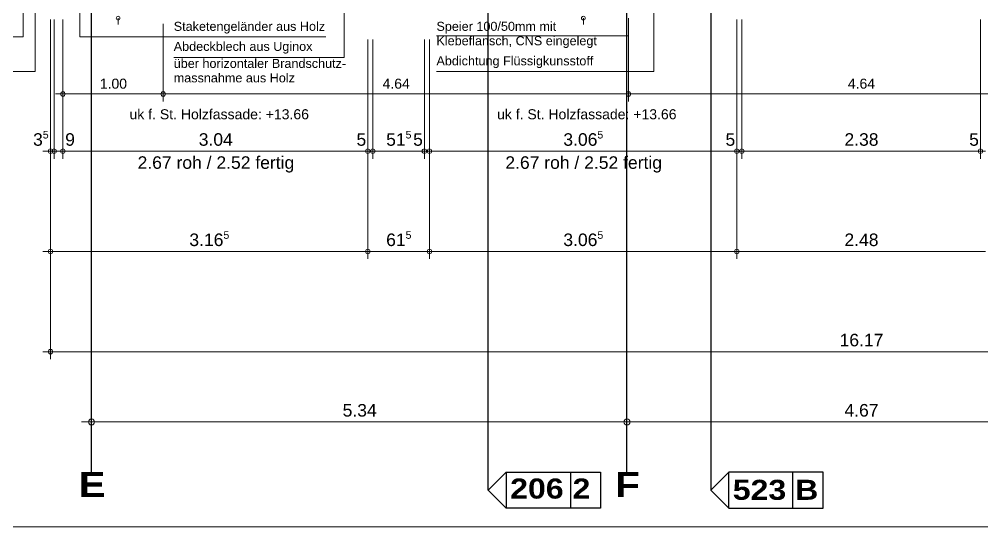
# Model space of a CAD drawing. Header units: metres. Extents: x 0.003 to 0.843, y 0.003 to 0.597.
# Drawn here: x 0.3104 to 0.5024, y 0.003 to 0.1042 of the extents above; entities that cross this region are included whole.
import ezdxf

# ---------------------------------------------------------------- set-up
doc = ezdxf.new("R2010")
doc.units = ezdxf.units.M
for name, pattern in [('AUSGEZOGEN', [0]), ('LINIE_23', [0.0079, 0.004, -0.0013, 0, -0.0013, 0, -0.0013]), ('RAND', [44.45, 12.7, -6.35, 12.7, -6.35, 0, -6.35]), ('STRICHPUNKT', [25.4, 12.7, -6.35, 0, -6.35])]:
    doc.linetypes.add(name, pattern=pattern)
for name, color, linetype, lineweight in [('Bauachsen grob', 7, 'RAND', 13), ('Detailmasse', 7, 'AUSGEZOGEN', 13), ('Plankopf', 7, 'AUSGEZOGEN', 13), ('Schnittbegrenzung', 7, 'AUSGEZOGEN', 13), ('Text Koten', 7, 'AUSGEZOGEN', 25), ('Text Werkplan Ausfuehrung', 7, 'AUSGEZOGEN', 25), ('Vorprojektmasse', 7, 'AUSGEZOGEN', 13), ('Werkplan- Ausfuehrungsmasse', 7, 'AUSGEZOGEN', 13)]:
    doc.layers.add(name, color=color, linetype=linetype, lineweight=lineweight)
doc.styles.add('ARIAL', font='ARIAL.TTF')
doc.styles.add('Arial Black', font='Arial Black')

msp = doc.modelspace()

# ---------------------------------------------------------------- linework, layer by layer
at = {"layer": 'Bauachsen grob', "color": 32, "linetype": 'LINIE_23', "lineweight": 25, "true_color": 0xc36e14}
for p, q in [((0.32486, 0.0139), (0.32486, 0.581)), ((0.43166, 0.0139), (0.43166, 0.581))]:
    msp.add_line(p, q, dxfattribs=at)
at = {"layer": 'Detailmasse', "color": 240, "linetype": 'AUSGEZOGEN', "lineweight": 13}
for p, q in [((0.33016, 0.10442), (0.33016, 0.10317)), ((0.42296, 0.10442), (0.42296, 0.10317)), ((0.31916, 0.0893), (0.31916, 0.1033)), ((0.31916, 0.0893), (0.31916, 0.0908)), ((0.33916, 0.0893), (0.33916, 0.0908)), ((0.43196, 0.0893), (0.43196, 0.0908)), ((0.31916, 0.0893), (0.31766, 0.0893)), ((0.31916, 0.0893), (0.31916, 0.0878)), ((0.33916, 0.0893), (0.33916, 0.0878)), ((0.33916, 0.0893), (0.43196, 0.0893)), ((0.43196, 0.0893), (0.43196, 0.0878)), ((0.43196, 0.0893), (0.52476, 0.0893))]:
    msp.add_line(p, q, dxfattribs=at)
for points in [[(0.33916, 0.0893), (0.33916, 0.09), (0.33916, 0.09), (0.33916, 0.09), (0.33916, 0.09), (0.33916, 0.09), (0.33916, 0.09), (0.33916, 0.09), (0.33916, 0.09), (0.33916, 0.1033)], [(0.43196, 0.0893), (0.43196, 0.09), (0.43196, 0.09), (0.43196, 0.09), (0.43196, 0.09), (0.43196, 0.09), (0.43196, 0.09), (0.43196, 0.1033)], [(0.31916, 0.0893), (0.32226, 0.0893), (0.32226, 0.0893), (0.33916, 0.0893)]]:
    msp.add_lwpolyline(points, dxfattribs=at)
for centre, radius in [((0.33016, 0.10442), 0.000375), ((0.42296, 0.10442), 0.000375), ((0.31916, 0.0893), 0.00045), ((0.33916, 0.0893), 0.00045), ((0.43196, 0.0893), 0.00045)]:
    msp.add_circle(centre, radius, dxfattribs=at)
at = {"layer": 'Plankopf', "color": 7, "linetype": 'AUSGEZOGEN', "lineweight": 13}
msp.add_line((0.003, 0.003), (0.843, 0.003), dxfattribs=at)
at = {"layer": 'Schnittbegrenzung', "color": 14, "linetype": 'STRICHPUNKT', "lineweight": 25, "true_color": 0xb20000}
msp.add_line((0.44836, 0.2561), (0.44836, 0.0103), dxfattribs=at)
at = {"layer": 'Schnittbegrenzung', "color": 27, "linetype": 'STRICHPUNKT', "lineweight": 25, "true_color": 0x825028}
msp.add_line((0.40396, 0.0103), (0.40396, 0.2262), dxfattribs=at)
at = {"layer": 'Schnittbegrenzung', "color": 27, "linetype": 'AUSGEZOGEN', "lineweight": 25, "true_color": 0x825028}
for p, q in [((0.40396, 0.0103), (0.40756, 0.0139)), ((0.40756, 0.0139), (0.4264, 0.0139)), ((0.40756, 0.0139), (0.4264, 0.0139)), ((0.40756, 0.0139), (0.40756, 0.0067)), ((0.4204, 0.0139), (0.4204, 0.0067)), ((0.4264, 0.0139), (0.4264, 0.0067)), ((0.40756, 0.0067), (0.40396, 0.0103)), ((0.4264, 0.0067), (0.40756, 0.0067))]:
    msp.add_line(p, q, dxfattribs=at)
at = {"layer": 'Schnittbegrenzung', "color": 14, "linetype": 'AUSGEZOGEN', "lineweight": 25, "true_color": 0xb20000}
for p, q in [((0.45196, 0.0139), (0.44836, 0.0103)), ((0.45196, 0.0067), (0.45196, 0.0139)), ((0.4708, 0.0139), (0.45196, 0.0139)), ((0.46476, 0.0067), (0.46476, 0.0139)), ((0.4708, 0.0067), (0.4708, 0.0139)), ((0.44836, 0.0103), (0.45196, 0.0067)), ((0.45196, 0.0067), (0.4708, 0.0067)), ((0.45196, 0.0067), (0.4708, 0.0067))]:
    msp.add_line(p, q, dxfattribs=at)
at = {"layer": 'Text Werkplan Ausfuehrung', "color": 240, "linetype": 'AUSGEZOGEN', "lineweight": 13}
for p, q in [((0.31126, 0.10069), (0.31126, 0.15)), ((0.43196, 0.10089), (0.43196, 0.10442)), ((0.27315, 0.10069), (0.31126, 0.10069)), ((0.39366, 0.10089), (0.43196, 0.10089))]:
    msp.add_line(p, q, dxfattribs=at)
at = {"layer": 'Text Werkplan Ausfuehrung', "color": 8, "linetype": 'AUSGEZOGEN', "lineweight": 13, "true_color": 0x737373}
for p, q in [((0.31362, 0.09381), (0.31362, 0.14547)), ((0.27357, 0.09381), (0.31362, 0.09381))]:
    msp.add_line(p, q, dxfattribs=at)
at = {"layer": 'Text Werkplan Ausfuehrung', "color": 7, "linetype": 'AUSGEZOGEN', "lineweight": 13}
for p, q in [((0.32256, 0.10069), (0.32256, 0.11375)), ((0.37526, 0.09659), (0.37526, 0.11016)), ((0.37162, 0.10069), (0.32256, 0.10069)), ((0.34126, 0.09659), (0.37526, 0.09659))]:
    msp.add_line(p, q, dxfattribs=at)
at = {"layer": 'Text Werkplan Ausfuehrung', "color": 11, "linetype": 'AUSGEZOGEN', "lineweight": 13, "true_color": 0xff8c8c}
for p, q in [((0.43702, 0.09381), (0.43702, 0.1119)), ((0.39366, 0.09381), (0.43702, 0.09381))]:
    msp.add_line(p, q, dxfattribs=at)
at = {"layer": 'Vorprojektmasse', "color": 32, "linetype": 'AUSGEZOGEN', "lineweight": 13, "true_color": 0xc36e14}
for p, q in [((0.32486, 0.0239), (0.32486, 0.0259)), ((0.43166, 0.0239), (0.43166, 0.0259)), ((0.32486, 0.0239), (0.32286, 0.0239)), ((0.32486, 0.0239), (0.32486, 0.0219)), ((0.43166, 0.0239), (0.43166, 0.0219)), ((0.43166, 0.0239), (0.52506, 0.0239))]:
    msp.add_line(p, q, dxfattribs=at)
msp.add_lwpolyline([(0.32486, 0.0239), (0.36055, 0.0239), (0.36055, 0.0239), (0.43166, 0.0239)], dxfattribs=at)
for centre in [(0.32486, 0.0239), (0.43166, 0.0239)]:
    msp.add_circle(centre, 0.0006, dxfattribs=at)
at = {"layer": 'Werkplan- Ausfuehrungsmasse', "color": 7, "linetype": 'AUSGEZOGEN', "lineweight": 13}
for p, q in [((0.31668, 0.0779), (0.31668, 0.0794)), ((0.3174, 0.0779), (0.3174, 0.0794)), ((0.31916, 0.0779), (0.31916, 0.0794)), ((0.37996, 0.0779), (0.37996, 0.0794)), ((0.38096, 0.0779), (0.38096, 0.0794)), ((0.39126, 0.0779), (0.39126, 0.0794)), ((0.39226, 0.0779), (0.39226, 0.0794)), ((0.45356, 0.0779), (0.45356, 0.0794)), ((0.45456, 0.0779), (0.45456, 0.0794)), ((0.50216, 0.0779), (0.50216, 0.0794)), ((0.31668, 0.0779), (0.31518, 0.0779)), ((0.31668, 0.0579), (0.31668, 0.0779)), ((0.31668, 0.0779), (0.31668, 0.0764)), ((0.31668, 0.0779), (0.3174, 0.0779)), ((0.3174, 0.0779), (0.3174, 0.0764)), ((0.3174, 0.0779), (0.31916, 0.0779)), ((0.31916, 0.0779), (0.31916, 0.0764)), ((0.37996, 0.0779), (0.37996, 0.0764)), ((0.37996, 0.0779), (0.38096, 0.0779)), ((0.38096, 0.0779), (0.38096, 0.0764)), ((0.38096, 0.0779), (0.39126, 0.0779)), ((0.39126, 0.0779), (0.39126, 0.0764)), ((0.39126, 0.0779), (0.39226, 0.0779)), ((0.39226, 0.0779), (0.39226, 0.0764)), ((0.39226, 0.0779), (0.45356, 0.0779)), ((0.45356, 0.0779), (0.45356, 0.0764)), ((0.45356, 0.0779), (0.45456, 0.0779)), ((0.45456, 0.0779), (0.45456, 0.0764)), ((0.45456, 0.0779), (0.50216, 0.0779)), ((0.50216, 0.0779), (0.50216, 0.0764)), ((0.50216, 0.0779), (0.50316, 0.0779)), ((0.31668, 0.0579), (0.31518, 0.0579)), ((0.31668, 0.0579), (0.31668, 0.0594)), ((0.31668, 0.0579), (0.31668, 0.0564)), ((0.31668, 0.0379), (0.31668, 0.0579)), ((0.37996, 0.0579), (0.37996, 0.0594)), ((0.37996, 0.0579), (0.37996, 0.0564)), ((0.37996, 0.0579), (0.39226, 0.0579)), ((0.39226, 0.0579), (0.39226, 0.0594)), ((0.39226, 0.0579), (0.39226, 0.0564)), ((0.39226, 0.0579), (0.45356, 0.0579)), ((0.45356, 0.0579), (0.45356, 0.0594)), ((0.45356, 0.0579), (0.45356, 0.0564)), ((0.45356, 0.0579), (0.50316, 0.0579)), ((0.31668, 0.0379), (0.31668, 0.0394)), ((0.31668, 0.0379), (0.31518, 0.0379)), ((0.31668, 0.0379), (0.31668, 0.0364))]:
    msp.add_line(p, q, dxfattribs=at)
for points in [[(0.31668, 0.0779), (0.31668, 0.07843), (0.31668, 0.07843), (0.31668, 0.07856), (0.31668, 0.07856), (0.31668, 0.07858), (0.31668, 0.07858), (0.31668, 0.07859), (0.31668, 0.07859), (0.31668, 0.07866), (0.31668, 0.07866), (0.31668, 0.07866), (0.31668, 0.07866), (0.31668, 0.07867), (0.31668, 0.07867), (0.31668, 0.07867), (0.31668, 0.07867), (0.31668, 0.07867), (0.31668, 0.07867), (0.31668, 0.07867), (0.31668, 0.07867), (0.31668, 0.07867), (0.31668, 0.07867), (0.31668, 0.07867), (0.31668, 0.07867), (0.31668, 0.07867), (0.31668, 0.07867), (0.31668, 0.07867), (0.31668, 0.07867), (0.31668, 0.07867), (0.31668, 0.07867), (0.31668, 0.07867), (0.31668, 0.07867), (0.31668, 0.07867), (0.31668, 0.07867), (0.31668, 0.07867), (0.31668, 0.07867), (0.31668, 0.07867), (0.31668, 0.07867), (0.31668, 0.10414)], [(0.3174, 0.0779), (0.3174, 0.07838), (0.3174, 0.07838), (0.3174, 0.07854), (0.3174, 0.07854), (0.3174, 0.07857), (0.3174, 0.07857), (0.3174, 0.07857), (0.3174, 0.07857), (0.3174, 0.07865), (0.3174, 0.07865), (0.3174, 0.07866), (0.3174, 0.07866), (0.3174, 0.07866), (0.3174, 0.07866), (0.3174, 0.07867), (0.3174, 0.07867), (0.3174, 0.07867), (0.3174, 0.07867), (0.3174, 0.07867), (0.3174, 0.07867), (0.3174, 0.07867), (0.3174, 0.07867), (0.3174, 0.07867), (0.3174, 0.07867), (0.3174, 0.07867), (0.3174, 0.07867), (0.3174, 0.07867), (0.3174, 0.07867), (0.3174, 0.07867), (0.3174, 0.07867), (0.3174, 0.07867), (0.3174, 0.07867), (0.3174, 0.07867), (0.3174, 0.07867), (0.3174, 0.07867), (0.3174, 0.07867), (0.3174, 0.07867), (0.3174, 0.07867), (0.3174, 0.10414)], [(0.31916, 0.0779), (0.31916, 0.07827), (0.31916, 0.07827), (0.31916, 0.07849), (0.31916, 0.07849), (0.31916, 0.07852), (0.31916, 0.07852), (0.31916, 0.07854), (0.31916, 0.07854), (0.31916, 0.07864), (0.31916, 0.07864), (0.31916, 0.07866), (0.31916, 0.07866), (0.31916, 0.07866), (0.31916, 0.07866), (0.31916, 0.07867), (0.31916, 0.07867), (0.31916, 0.07867), (0.31916, 0.07867), (0.31916, 0.07867), (0.31916, 0.07867), (0.31916, 0.07867), (0.31916, 0.07867), (0.31916, 0.07867), (0.31916, 0.07867), (0.31916, 0.07867), (0.31916, 0.07867), (0.31916, 0.07867), (0.31916, 0.07867), (0.31916, 0.07867), (0.31916, 0.07867), (0.31916, 0.07867), (0.31916, 0.07867), (0.31916, 0.07867), (0.31916, 0.07867), (0.31916, 0.07867), (0.31916, 0.07867), (0.31916, 0.07867), (0.31916, 0.07867), (0.31916, 0.10414)], [(0.45356, 0.0779), (0.45356, 0.07854), (0.45356, 0.07854), (0.45356, 0.07856), (0.45356, 0.07856), (0.45356, 0.07859), (0.45356, 0.07859), (0.45356, 0.07859), (0.45356, 0.07859), (0.45356, 0.0786), (0.45356, 0.0786), (0.45356, 0.07861), (0.45356, 0.07861), (0.45356, 0.07867), (0.45356, 0.07867), (0.45356, 0.07867), (0.45356, 0.07867), (0.45356, 0.07867), (0.45356, 0.07867), (0.45356, 0.10414)], [(0.45456, 0.0779), (0.45456, 0.07854), (0.45456, 0.07854), (0.45456, 0.07856), (0.45456, 0.07856), (0.45456, 0.07859), (0.45456, 0.07859), (0.45456, 0.07859), (0.45456, 0.07859), (0.45456, 0.0786), (0.45456, 0.0786), (0.45456, 0.07861), (0.45456, 0.07861), (0.45456, 0.07867), (0.45456, 0.07867), (0.45456, 0.07867), (0.45456, 0.07867), (0.45456, 0.07867), (0.45456, 0.07867), (0.45456, 0.10414)], [(0.50216, 0.0779), (0.50216, 0.07856), (0.50216, 0.07856), (0.50216, 0.07856), (0.50216, 0.07856), (0.50216, 0.07857), (0.50216, 0.07857), (0.50216, 0.07858), (0.50216, 0.07858), (0.50216, 0.07867), (0.50216, 0.07867), (0.50216, 0.07867), (0.50216, 0.07867), (0.50216, 0.07867), (0.50216, 0.07867), (0.50216, 0.10414)], [(0.37996, 0.0779), (0.37996, 0.07854), (0.37996, 0.07854), (0.37996, 0.0786), (0.37996, 0.0786), (0.37996, 0.07861), (0.37996, 0.07861), (0.37996, 0.07862), (0.37996, 0.07862), (0.37996, 0.07863), (0.37996, 0.07863), (0.37996, 0.07863), (0.37996, 0.07863), (0.37996, 0.07864), (0.37996, 0.07864), (0.37996, 0.07864), (0.37996, 0.07864), (0.37996, 0.07867), (0.37996, 0.07867), (0.37996, 0.07867), (0.37996, 0.07867), (0.37996, 0.07867), (0.37996, 0.07867), (0.37996, 0.07867), (0.37996, 0.07867), (0.37996, 0.07867), (0.37996, 0.07867), (0.37996, 0.10014)], [(0.38096, 0.0779), (0.38096, 0.07854), (0.38096, 0.07854), (0.38096, 0.0786), (0.38096, 0.0786), (0.38096, 0.07861), (0.38096, 0.07861), (0.38096, 0.07862), (0.38096, 0.07862), (0.38096, 0.07863), (0.38096, 0.07863), (0.38096, 0.07863), (0.38096, 0.07863), (0.38096, 0.07864), (0.38096, 0.07864), (0.38096, 0.07864), (0.38096, 0.07864), (0.38096, 0.07867), (0.38096, 0.07867), (0.38096, 0.07867), (0.38096, 0.07867), (0.38096, 0.07867), (0.38096, 0.07867), (0.38096, 0.07867), (0.38096, 0.07867), (0.38096, 0.07867), (0.38096, 0.07867), (0.38096, 0.10014)], [(0.39126, 0.0779), (0.39126, 0.07859), (0.39126, 0.07859), (0.39126, 0.0786), (0.39126, 0.0786), (0.39126, 0.07861), (0.39126, 0.07861), (0.39126, 0.07863), (0.39126, 0.07863), (0.39126, 0.07863), (0.39126, 0.07863), (0.39126, 0.07863), (0.39126, 0.07863), (0.39126, 0.07864), (0.39126, 0.07864), (0.39126, 0.07867), (0.39126, 0.07867), (0.39126, 0.07867), (0.39126, 0.07867), (0.39126, 0.07867), (0.39126, 0.07867), (0.39126, 0.07867), (0.39126, 0.07867), (0.39126, 0.10014)], [(0.39226, 0.0779), (0.39226, 0.07859), (0.39226, 0.07859), (0.39226, 0.0786), (0.39226, 0.0786), (0.39226, 0.07861), (0.39226, 0.07861), (0.39226, 0.07862), (0.39226, 0.07862), (0.39226, 0.07863), (0.39226, 0.07863), (0.39226, 0.07863), (0.39226, 0.07863), (0.39226, 0.07864), (0.39226, 0.07864), (0.39226, 0.07867), (0.39226, 0.07867), (0.39226, 0.07867), (0.39226, 0.07867), (0.39226, 0.07867), (0.39226, 0.07867), (0.39226, 0.07867), (0.39226, 0.07867), (0.39226, 0.10014)], [(0.37996, 0.0579), (0.37996, 0.05863), (0.37996, 0.05863), (0.37996, 0.05867), (0.37996, 0.05867), (0.37996, 0.05867), (0.37996, 0.05867), (0.37996, 0.05867), (0.37996, 0.05867), (0.37996, 0.05867), (0.37996, 0.05867), (0.37996, 0.05867), (0.37996, 0.05867), (0.37996, 0.09014)], [(0.39226, 0.0579), (0.39226, 0.05862), (0.39226, 0.05862), (0.39226, 0.05867), (0.39226, 0.05867), (0.39226, 0.05867), (0.39226, 0.05867), (0.39226, 0.05867), (0.39226, 0.05867), (0.39226, 0.05867), (0.39226, 0.05867), (0.39226, 0.09014)], [(0.45356, 0.0579), (0.45356, 0.05855), (0.45356, 0.05855), (0.45356, 0.05867), (0.45356, 0.05867), (0.45356, 0.05867), (0.45356, 0.05867), (0.45356, 0.05867), (0.45356, 0.05867), (0.45356, 0.09014)], [(0.31916, 0.0779), (0.32675, 0.0779), (0.32675, 0.0779), (0.34367, 0.0779), (0.34367, 0.0779), (0.35486, 0.0779), (0.35486, 0.0779), (0.37996, 0.0779)], [(0.31668, 0.0579), (0.33823, 0.0579), (0.33823, 0.0579), (0.37996, 0.0579)], [(0.31668, 0.0379), (0.46217, 0.0379), (0.46217, 0.0379), (0.64004, 0.0379)]]:
    msp.add_lwpolyline(points, dxfattribs=at)
for centre in [(0.31668, 0.0779), (0.3174, 0.0779), (0.31916, 0.0779), (0.37996, 0.0779), (0.38096, 0.0779), (0.39126, 0.0779), (0.39226, 0.0779), (0.45356, 0.0779), (0.45456, 0.0779), (0.50216, 0.0779), (0.31668, 0.0579), (0.37996, 0.0579), (0.39226, 0.0579), (0.45356, 0.0579), (0.31668, 0.0379)]:
    msp.add_circle(centre, 0.00045, dxfattribs=at)

# ---------------------------------------------------------------- texts
at = {"layer": 'Bauachsen grob', "color": 32, "linetype": 'AUSGEZOGEN', "lineweight": 50, "true_color": 0xc36e14, "char_height": 0.005, "width": 0.0025, "attachment_point": 7, "style": 'Arial Black'}
for s, insert in [('E', (0.32232, 0.0089)), ('F', (0.42933, 0.0089))]:
    msp.add_mtext(s, dxfattribs=dict(at, insert=insert))
at = {"layer": 'Detailmasse', "color": 240, "linetype": 'AUSGEZOGEN', "lineweight": 18, "char_height": 0.002, "width": 0.001, "attachment_point": 7, "style": 'ARIAL'}
for s, insert in [('1.00', (0.32651, 0.09033)), ('4.64', (0.38291, 0.09033)), ('4.64', (0.47571, 0.09033))]:
    msp.add_mtext(s, dxfattribs=dict(at, insert=insert))
at = {"layer": 'Schnittbegrenzung', "color": 27, "linetype": 'AUSGEZOGEN', "lineweight": 35, "true_color": 0x825028, "insert": (0.40836, 0.00856), "char_height": 0.004, "width": 0.002, "attachment_point": 7, "style": 'Arial Black'}
msp.add_mtext('206\\~2', dxfattribs=at)
at = {"layer": 'Schnittbegrenzung', "color": 14, "linetype": 'AUSGEZOGEN', "lineweight": 35, "true_color": 0xb20000, "insert": (0.45276, 0.0083), "char_height": 0.004, "width": 0.002, "attachment_point": 7, "style": 'Arial Black'}
msp.add_mtext('523\\~B', dxfattribs=at)
at = {"layer": 'Text Koten', "color": 7, "linetype": 'AUSGEZOGEN', "lineweight": 18, "char_height": 0.002, "width": 0.001, "attachment_point": 7, "style": 'ARIAL'}
for insert in [(0.33244, 0.08423), (0.40575, 0.08423)]:
    msp.add_mtext('uk\\~f.\\~St.\\~Holzfassade:\\~+13.66', dxfattribs=dict(at, insert=insert))
at = {"layer": 'Text Werkplan Ausfuehrung', "color": 7, "linetype": 'AUSGEZOGEN', "lineweight": 18, "char_height": 0.0018, "width": 0.0009, "attachment_point": 7, "style": 'ARIAL'}
for s, insert in [('Staketengeländer\\~aus\\~Holz', (0.34126, 0.10135)), ('Abdeckblech\\~aus\\~Uginox', (0.34126, 0.09735)), ('über\\~horizontaler\\~Brandschutz-', (0.34126, 0.09447)), ('massnahme\\~aus\\~Holz', (0.34126, 0.09159))]:
    msp.add_mtext(s, dxfattribs=dict(at, insert=insert))
at = {"layer": 'Text Werkplan Ausfuehrung', "color": 240, "linetype": 'AUSGEZOGEN', "lineweight": 18, "char_height": 0.0018, "width": 0.0009, "attachment_point": 7, "style": 'ARIAL'}
for s, insert in [('Speier\\~100/50mm\\~mit', (0.39366, 0.10135)), ('Klebeflansch,\\~CNS\\~eingelegt', (0.39366, 0.09847))]:
    msp.add_mtext(s, dxfattribs=dict(at, insert=insert))
at = {"layer": 'Text Werkplan Ausfuehrung', "color": 11, "linetype": 'AUSGEZOGEN', "lineweight": 18, "true_color": 0xff8c8c, "insert": (0.39366, 0.09447), "char_height": 0.0018, "width": 0.0009, "attachment_point": 7, "style": 'ARIAL'}
msp.add_mtext('Abdichtung\\~Flüssigkunsstoff', dxfattribs=at)
at = {"layer": 'Vorprojektmasse', "color": 32, "linetype": 'AUSGEZOGEN', "lineweight": 25, "true_color": 0xc36e14, "char_height": 0.0025, "width": 0.00125, "attachment_point": 7, "style": 'ARIAL'}
for s, insert in [('5.34', (0.37495, 0.02494)), ('4.67', (0.47504, 0.02494))]:
    msp.add_mtext(s, dxfattribs=dict(at, insert=insert))
at = {"layer": 'Werkplan- Ausfuehrungsmasse', "color": 7, "linetype": 'AUSGEZOGEN', "lineweight": 25, "attachment_point": 7, "style": 'ARIAL'}
for s, insert, char_height, width in [('3', (0.31321, 0.07894), 0.0025, 0.00125), ('5', (0.31515, 0.0804), 0.0015, 0.00075), ('9', (0.31961, 0.07894), 0.0025, 0.00125), ('3.04', (0.34625, 0.07894), 0.0025, 0.00125), ('5', (0.37771, 0.07894), 0.0025, 0.00125), ('51', (0.38363, 0.07894), 0.0025, 0.00125), ('5', (0.38751, 0.0804), 0.0015, 0.00075), ('5', (0.38901, 0.07894), 0.0025, 0.00125), ('3.06', (0.41897, 0.07894), 0.0025, 0.00125), ('5', (0.42577, 0.0804), 0.0015, 0.00075), ('5', (0.45131, 0.07894), 0.0025, 0.00125), ('2.38', (0.47504, 0.07894), 0.0025, 0.00125), ('5', (0.49991, 0.07894), 0.0025, 0.00125), ('2.67\\~roh\\~/\\~2.52\\~fertig', (0.33405, 0.07362), 0.0025, 0.00125), ('2.67\\~roh\\~/\\~2.52\\~fertig', (0.4074, 0.07362), 0.0025, 0.00125), ('3.16', (0.34438, 0.05894), 0.0025, 0.00125), ('5', (0.35118, 0.0604), 0.0015, 0.00075), ('61', (0.38363, 0.05894), 0.0025, 0.00125), ('5', (0.38751, 0.0604), 0.0015, 0.00075), ('3.06', (0.41897, 0.05894), 0.0025, 0.00125), ('5', (0.42577, 0.0604), 0.0015, 0.00075), ('2.48', (0.47504, 0.05894), 0.0025, 0.00125), ('16.17', (0.47407, 0.03894), 0.0025, 0.00125)]:
    msp.add_mtext(s, dxfattribs=dict(at, insert=insert, char_height=char_height, width=width))

doc.saveas('drawing.dxf')
